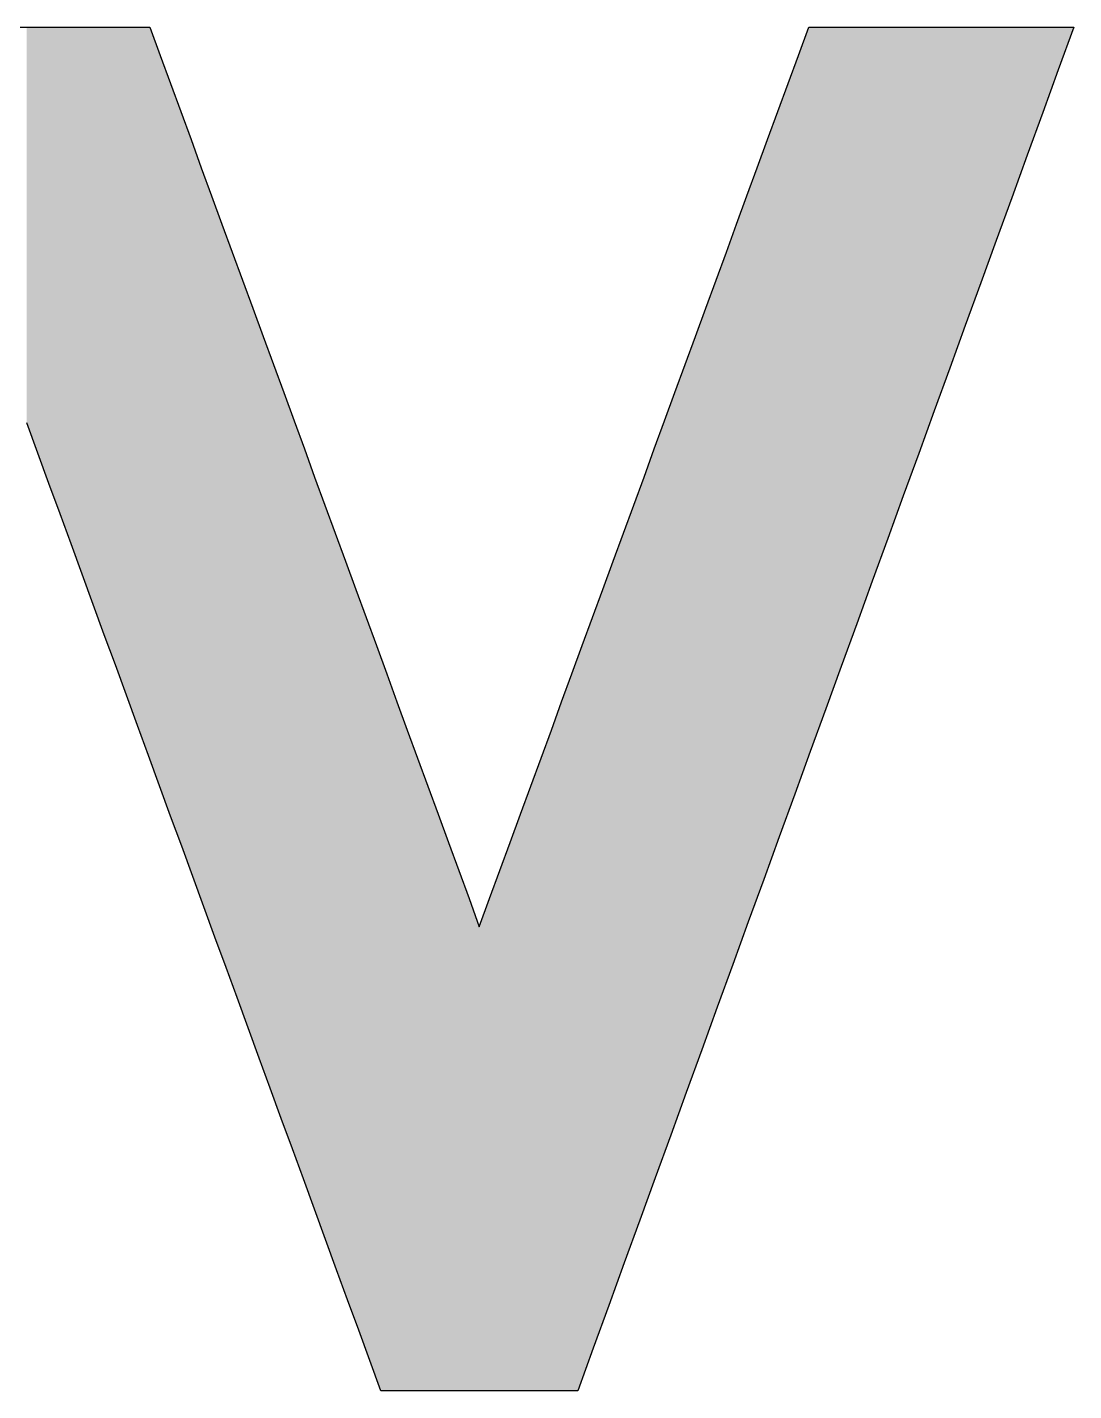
# Model space of a CAD drawing. Extents: x 0 to 109, y -64 to -42.
# Drawn here: x 37.71 to 50.98, y -61.5 to -44.22 of the extents above; entities that cross this region are included whole.
import ezdxf

# ---------------------------------------------------------------- set-up
doc = ezdxf.new("R2010")
doc.units = 0
doc.layers.add('LAYER_1', color=7, linetype='CONTINUOUS')

# ---------------------------------------------------------------- blocks, each defined once
blk = doc.blocks.new('*U4')
at = {"layer": 'LAYER_1', "color": 7}
for points in [[(37.704, -49.239), (37.704, -44.224), (37.715, -49.271)], [(37.715, -49.271), (37.715, -44.224), (37.812, -49.537)], [(37.812, -49.537), (37.812, -44.224), (37.844, -49.623)], [(37.844, -49.623), (37.844, -44.224), (37.909, -49.801)], [(37.909, -49.801), (37.909, -44.224), (37.984, -50.006)], [(37.984, -50.006), (37.984, -44.224), (38.006, -50.065)], [(38.006, -50.065), (38.006, -44.224), (38.103, -50.329)], [(38.103, -50.329), (38.103, -44.224), (38.125, -50.389)], [(38.125, -50.389), (38.125, -44.224), (38.199, -50.593)], [(38.199, -50.593), (38.199, -44.224), (38.265, -50.772)], [(38.265, -50.772), (38.265, -44.224), (38.296, -50.858)], [(38.296, -50.858), (38.296, -44.224), (38.393, -51.123)], [(38.393, -51.123), (38.393, -44.224), (38.405, -51.156)], [(38.405, -51.156), (38.405, -44.224), (38.489, -51.387)], [(38.489, -51.387), (38.489, -44.224), (38.545, -51.539)], [(38.545, -51.539), (38.545, -44.224), (38.586, -51.651)], [(38.586, -51.651), (38.586, -44.224), (38.683, -51.914)], [(38.683, -51.914), (38.683, -44.224), (38.686, -51.922)], [(38.686, -51.922), (38.686, -44.224), (38.779, -52.178)], [(38.779, -52.178), (38.779, -44.224), (38.826, -52.305)], [(38.826, -52.305), (38.826, -44.224), (38.876, -52.444)], [(38.876, -52.444), (38.876, -44.224), (38.966, -52.688)], [(38.966, -52.688), (38.966, -44.224), (38.974, -52.71)], [(38.974, -52.71), (38.974, -44.224), (39.07, -52.973)], [(39.07, -52.973), (39.07, -44.224), (39.106, -53.071)], [(39.106, -53.071), (39.106, -44.224), (39.167, -53.237)], [(39.167, -53.237), (39.167, -44.224), (39.247, -53.455)], [(39.247, -53.455), (39.247, -44.224), (39.264, -53.502)], [(39.264, -53.502), (39.264, -44.224), (39.387, -53.838)], [(47.616, -53.456), (47.485, -44.58), (47.616, -44.224)], [(39.387, -53.838), (39.387, -44.56), (39.394, -53.858)], [(39.394, -53.858), (39.394, -44.58), (39.524, -54.214)], [(47.485, -53.814), (47.438, -44.707), (47.485, -44.58)], [(47.438, -53.943), (47.354, -44.936), (47.438, -44.707)], [(39.524, -54.214), (39.524, -44.936), (39.527, -54.221)], [(39.527, -54.221), (39.527, -44.942), (39.655, -54.572)], [(47.354, -54.174), (47.242, -45.243), (47.354, -44.936)], [(47.242, -54.483), (47.224, -45.292), (47.242, -45.243)], [(39.655, -54.572), (39.655, -45.292), (39.667, -54.604)], [(39.667, -54.604), (39.667, -45.324), (39.786, -54.928)], [(47.224, -54.533), (47.094, -45.648), (47.224, -45.292)], [(39.786, -54.928), (39.786, -45.648), (39.808, -54.988)], [(39.808, -54.988), (39.808, -45.709), (39.916, -55.284)], [(47.046, -55.023), (46.963, -46.005), (47.046, -45.779)], [(47.094, -54.892), (47.046, -45.779), (47.094, -45.648)], [(39.916, -55.284), (39.916, -46.005), (39.948, -55.371)], [(39.948, -55.371), (39.948, -46.091), (40.047, -55.642)], [(46.963, -55.25), (46.85, -46.316), (46.963, -46.005)], [(40.047, -55.642), (40.047, -46.361), (40.088, -55.754)], [(40.088, -55.754), (40.088, -46.473), (40.177, -55.998)], [(46.833, -55.609), (46.702, -46.717), (46.833, -46.361)], [(46.85, -55.563), (46.833, -46.361), (46.85, -46.316)], [(40.177, -55.998), (40.177, -46.717), (40.229, -56.138)], [(46.702, -55.968), (46.653, -46.852), (46.702, -46.717)], [(40.229, -56.138), (40.229, -46.857), (40.308, -56.354)], [(46.653, -56.104), (46.572, -47.073), (46.653, -46.852)], [(40.308, -56.354), (40.308, -47.073), (40.369, -56.521)], [(46.572, -56.326), (46.456, -47.39), (46.572, -47.073)], [(40.369, -56.521), (40.369, -47.239), (40.438, -56.712)], [(40.438, -56.712), (40.438, -47.43), (40.509, -56.904)], [(46.441, -56.684), (46.311, -47.785), (46.441, -47.43)], [(46.456, -56.644), (46.441, -47.43), (46.456, -47.39)], [(40.509, -56.904), (40.509, -47.621), (40.569, -57.068)], [(40.569, -57.068), (40.569, -47.785), (40.649, -57.287)], [(46.311, -57.044), (46.26, -47.924), (46.311, -47.785)], [(40.649, -57.287), (40.649, -48.004), (40.699, -57.425)], [(46.26, -57.184), (46.18, -48.142), (46.26, -47.924)], [(40.699, -57.425), (40.699, -48.142), (40.789, -57.671)], [(46.18, -57.403), (46.063, -48.461), (46.18, -48.142)], [(40.789, -57.671), (40.789, -48.386), (40.83, -57.783)], [(40.83, -57.783), (40.83, -48.498), (40.93, -58.055)], [(46.05, -57.761), (45.919, -48.854), (46.05, -48.498)], [(46.063, -57.724), (46.05, -48.498), (46.063, -48.461)], [(40.93, -58.055), (40.93, -48.77), (40.96, -58.139)], [(40.96, -58.139), (40.96, -48.854), (41.07, -58.438)], [(45.919, -58.119), (45.867, -48.999), (45.919, -48.854)], [(45.867, -58.264), (45.789, -49.211), (45.867, -48.999)], [(41.07, -58.438), (41.07, -49.154), (41.091, -58.495)], [(41.091, -58.495), (41.091, -49.211), (41.21, -58.82)], [(45.789, -58.477), (45.67, -49.535), (45.789, -49.211)], [(41.21, -58.82), (41.21, -49.535), (41.222, -58.852)], [(41.222, -58.852), (41.222, -49.567), (41.351, -59.204)], [(45.658, -58.836), (45.528, -49.924), (45.658, -49.567)], [(45.67, -58.804), (45.658, -49.567), (45.67, -49.535)], [(41.351, -59.204), (41.351, -49.92), (41.352, -59.208)], [(41.352, -59.208), (41.352, -49.924), (41.482, -59.565)], [(45.528, -59.195), (45.474, -50.072), (45.528, -49.924)], [(45.474, -59.344), (45.397, -50.279), (45.474, -50.072)], [(41.482, -59.565), (41.482, -50.279), (41.491, -59.588)], [(45.397, -59.553), (45.277, -50.606), (45.397, -50.279)], [(41.491, -59.588), (41.491, -50.302), (41.613, -59.923)], [(45.277, -59.884), (45.267, -50.636), (45.277, -50.606)], [(41.613, -59.923), (41.613, -50.636), (41.631, -59.971)], [(41.631, -59.971), (41.631, -50.684), (41.744, -60.279)], [(45.267, -59.913), (45.136, -50.992), (45.267, -50.636)], [(41.744, -60.279), (41.744, -50.992), (41.771, -60.354)], [(41.771, -60.354), (41.771, -51.067), (41.874, -60.636)], [(45.081, -60.424), (45.006, -51.349), (45.081, -51.144)], [(45.136, -60.271), (45.081, -51.144), (45.136, -50.992)], [(41.874, -60.636), (41.874, -51.349), (41.911, -60.737)], [(41.911, -60.737), (41.911, -51.45), (42.004, -60.992)], [(45.006, -60.629), (44.884, -51.682), (45.006, -51.349)], [(42.004, -60.992), (42.004, -51.705), (42.052, -61.121)], [(42.052, -61.121), (42.052, -51.834), (42.135, -61.348)], [(44.875, -60.987), (44.745, -52.061), (44.875, -51.705)], [(44.884, -60.964), (44.875, -51.705), (44.884, -51.682)], [(42.135, -61.348), (42.135, -52.061), (42.192, -61.504)], [(44.745, -61.345), (44.688, -52.217), (44.745, -52.061)], [(44.688, -61.504), (44.614, -52.417), (44.688, -52.217)], [(44.609, -61.504), (44.531, -52.644), (44.609, -52.43)], [(44.614, -61.504), (44.609, -52.43), (44.614, -52.417)], [(44.531, -61.504), (44.484, -52.773), (44.531, -52.644)], [(44.453, -61.504), (44.375, -53.07), (44.453, -52.858)], [(44.484, -61.504), (44.453, -52.858), (44.484, -52.773)], [(44.354, -61.504), (44.298, -53.282), (44.354, -53.13)], [(44.375, -61.504), (44.354, -53.13), (44.375, -53.07)], [(44.298, -61.504), (44.223, -53.486), (44.298, -53.282)], [(44.22, -61.504), (44.142, -53.707), (44.22, -53.494)], [(44.223, -61.504), (44.22, -53.494), (44.223, -53.486)], [(44.142, -61.504), (44.092, -53.842), (44.142, -53.707)], [(44.092, -61.504), (44.063, -53.921), (44.092, -53.842)], [(44.063, -61.504), (43.985, -54.134), (44.063, -53.921)], [(43.962, -61.504), (43.908, -54.346), (43.962, -54.198)], [(43.985, -61.504), (43.962, -54.198), (43.985, -54.134)], [(43.908, -61.504), (43.832, -54.555), (43.908, -54.346)], [(43.83, -61.504), (43.752, -54.772), (43.83, -54.559)], [(43.832, -61.504), (43.83, -54.559), (43.832, -54.555)], [(43.752, -61.504), (43.701, -54.91), (43.752, -54.772)], [(43.701, -61.504), (43.674, -54.985), (43.701, -54.91)], [(43.674, -61.504), (43.596, -55.197), (43.674, -54.985)], [(43.57, -61.504), (43.518, -55.411), (43.57, -55.267)], [(43.596, -61.504), (43.57, -55.267), (43.596, -55.197)], [(43.518, -61.504), (43.44, -55.623), (43.518, -55.411)]]:
    blk.add_solid(points, dxfattribs=at)
at = {"layer": 'LAYER_1', "color": 7, "extrusion": (0, 0, -1)}
for points in [[(-37.715, -49.271), (-37.704, -44.224), (-37.715, -44.224)], [(-37.812, -49.537), (-37.715, -44.224), (-37.812, -44.224)], [(-37.844, -49.623), (-37.812, -44.224), (-37.844, -44.224)], [(-37.909, -49.801), (-37.844, -44.224), (-37.909, -44.224)], [(-37.984, -50.006), (-37.909, -44.224), (-37.984, -44.224)], [(-38.006, -50.065), (-37.984, -44.224), (-38.006, -44.224)], [(-38.103, -50.329), (-38.006, -44.224), (-38.103, -44.224)], [(-38.125, -50.389), (-38.103, -44.224), (-38.125, -44.224)], [(-38.199, -50.593), (-38.125, -44.224), (-38.199, -44.224)], [(-38.265, -50.772), (-38.199, -44.224), (-38.265, -44.224)], [(-38.296, -50.858), (-38.265, -44.224), (-38.296, -44.224)], [(-38.393, -51.123), (-38.296, -44.224), (-38.393, -44.224)], [(-38.405, -51.156), (-38.393, -44.224), (-38.405, -44.224)], [(-38.489, -51.387), (-38.405, -44.224), (-38.489, -44.224)], [(-38.545, -51.539), (-38.489, -44.224), (-38.545, -44.224)], [(-38.586, -51.651), (-38.545, -44.224), (-38.586, -44.224)], [(-38.683, -51.914), (-38.586, -44.224), (-38.683, -44.224)], [(-38.686, -51.922), (-38.683, -44.224), (-38.686, -44.224)], [(-38.779, -52.178), (-38.686, -44.224), (-38.779, -44.224)], [(-38.826, -52.305), (-38.779, -44.224), (-38.826, -44.224)], [(-38.876, -52.444), (-38.826, -44.224), (-38.876, -44.224)], [(-38.966, -52.688), (-38.876, -44.224), (-38.966, -44.224)], [(-38.974, -52.71), (-38.966, -44.224), (-38.974, -44.224)], [(-39.07, -52.973), (-38.974, -44.224), (-39.07, -44.224)], [(-39.106, -53.071), (-39.07, -44.224), (-39.106, -44.224)], [(-39.167, -53.237), (-39.106, -44.224), (-39.167, -44.224)], [(-39.247, -53.455), (-39.167, -44.224), (-39.247, -44.224)], [(-39.264, -53.502), (-39.247, -44.224), (-39.264, -44.224)], [(-39.387, -53.838), (-39.264, -44.224), (-39.387, -44.56)], [(-47.616, -53.456), (-47.616, -44.224), (-47.635, -53.403)], [(-47.635, -53.403), (-47.616, -44.224), (-47.635, -44.224)], [(-47.635, -53.403), (-47.635, -44.224), (-47.721, -53.167)], [(-47.721, -53.167), (-47.635, -44.224), (-47.721, -44.224)], [(-47.721, -53.167), (-47.721, -44.224), (-47.826, -52.879)], [(-47.826, -52.879), (-47.721, -44.224), (-47.826, -44.224)], [(-47.826, -52.879), (-47.826, -44.224), (-47.832, -52.863)], [(-47.832, -52.863), (-47.826, -44.224), (-47.832, -44.224)], [(-47.832, -52.863), (-47.832, -44.224), (-47.931, -52.592)], [(-47.931, -52.592), (-47.832, -44.224), (-47.931, -44.224)], [(-47.931, -52.592), (-47.931, -44.224), (-48.028, -52.324)], [(-48.028, -52.324), (-47.931, -44.224), (-48.028, -44.224)], [(-48.028, -52.324), (-48.028, -44.224), (-48.036, -52.304)], [(-48.036, -52.304), (-48.028, -44.224), (-48.036, -44.224)], [(-48.036, -52.304), (-48.036, -44.224), (-48.141, -52.015)], [(-48.141, -52.015), (-48.036, -44.224), (-48.141, -44.224)], [(-48.141, -52.015), (-48.141, -44.224), (-48.225, -51.784)], [(-48.225, -51.784), (-48.141, -44.224), (-48.225, -44.224)], [(-48.225, -51.784), (-48.225, -44.224), (-48.246, -51.726)], [(-48.246, -51.726), (-48.225, -44.224), (-48.246, -44.224)], [(-48.246, -51.726), (-48.246, -44.224), (-48.351, -51.438)], [(-48.351, -51.438), (-48.246, -44.224), (-48.351, -44.224)], [(-48.351, -51.438), (-48.351, -44.224), (-48.421, -51.244)], [(-48.421, -51.244), (-48.351, -44.224), (-48.421, -44.224)], [(-48.421, -51.244), (-48.421, -44.224), (-48.456, -51.149)], [(-48.456, -51.149), (-48.421, -44.224), (-48.456, -44.224)], [(-48.456, -51.149), (-48.456, -44.224), (-48.561, -50.86)], [(-48.561, -50.86), (-48.456, -44.224), (-48.561, -44.224)], [(-48.561, -50.86), (-48.561, -44.224), (-48.617, -50.704)], [(-48.617, -50.704), (-48.561, -44.224), (-48.617, -44.224)], [(-48.617, -50.704), (-48.617, -44.224), (-48.666, -50.571)], [(-48.666, -50.571), (-48.617, -44.224), (-48.666, -44.224)], [(-48.666, -50.571), (-48.666, -44.224), (-48.771, -50.282)], [(-48.771, -50.282), (-48.666, -44.224), (-48.771, -44.224)], [(-48.771, -50.282), (-48.771, -44.224), (-48.813, -50.164)], [(-48.813, -50.164), (-48.771, -44.224), (-48.813, -44.224)], [(-48.813, -50.164), (-48.813, -44.224), (-48.875, -49.994)], [(-48.875, -49.994), (-48.813, -44.224), (-48.875, -44.224)], [(-48.875, -49.994), (-48.875, -44.224), (-48.98, -49.706)], [(-48.98, -49.706), (-48.875, -44.224), (-48.98, -44.224)], [(-48.98, -49.706), (-48.98, -44.224), (-49.01, -49.624)], [(-49.01, -49.624), (-48.98, -44.224), (-49.01, -44.224)], [(-49.01, -49.624), (-49.01, -44.224), (-49.085, -49.418)], [(-49.085, -49.418), (-49.01, -44.224), (-49.085, -44.224)], [(-49.085, -49.418), (-49.085, -44.224), (-49.19, -49.13)], [(-49.19, -49.13), (-49.085, -44.224), (-49.19, -44.224)], [(-49.19, -49.13), (-49.19, -44.224), (-49.207, -49.084)], [(-49.207, -49.084), (-49.19, -44.224), (-49.207, -44.224)], [(-49.207, -49.084), (-49.207, -44.224), (-49.295, -48.841)], [(-49.295, -48.841), (-49.207, -44.224), (-49.295, -44.224)], [(-49.295, -48.841), (-49.295, -44.224), (-49.4, -48.552)], [(-49.4, -48.552), (-49.295, -44.224), (-49.4, -44.224)], [(-49.4, -48.552), (-49.4, -44.224), (-49.403, -48.544)], [(-49.403, -48.544), (-49.4, -44.224), (-49.403, -44.224)], [(-49.403, -48.544), (-49.403, -44.224), (-49.506, -48.262)], [(-49.506, -48.262), (-49.403, -44.224), (-49.506, -44.224)], [(-49.506, -48.262), (-49.506, -44.224), (-49.6, -48.004)], [(-49.6, -48.004), (-49.506, -44.224), (-49.6, -44.224)], [(-49.6, -48.004), (-49.6, -44.224), (-49.611, -47.973)], [(-49.611, -47.973), (-49.6, -44.224), (-49.611, -44.224)], [(-49.611, -47.973), (-49.611, -44.224), (-49.716, -47.685)], [(-49.716, -47.685), (-49.611, -44.224), (-49.716, -44.224)], [(-49.716, -47.685), (-49.716, -44.224), (-49.796, -47.464)], [(-49.796, -47.464), (-49.716, -44.224), (-49.796, -44.224)], [(-49.796, -47.464), (-49.796, -44.224), (-49.821, -47.397)], [(-49.821, -47.397), (-49.796, -44.224), (-49.821, -44.224)], [(-49.821, -47.397), (-49.821, -44.224), (-49.926, -47.109)], [(-49.926, -47.109), (-49.821, -44.224), (-49.926, -44.224)], [(-49.926, -47.109), (-49.926, -44.224), (-49.993, -46.924)], [(-49.993, -46.924), (-49.926, -44.224), (-49.993, -44.224)], [(-49.993, -46.924), (-49.993, -44.224), (-50.031, -46.82)], [(-50.031, -46.82), (-49.993, -44.224), (-50.031, -44.224)], [(-50.031, -46.82), (-50.031, -44.224), (-50.136, -46.532)], [(-50.136, -46.532), (-50.031, -44.224), (-50.136, -44.224)], [(-50.136, -46.532), (-50.136, -44.224), (-50.189, -46.384)], [(-50.189, -46.384), (-50.136, -44.224), (-50.189, -44.224)], [(-50.189, -46.384), (-50.189, -44.224), (-50.241, -46.243)], [(-50.241, -46.243), (-50.189, -44.224), (-50.241, -44.224)], [(-50.241, -46.243), (-50.241, -44.224), (-50.346, -45.954)], [(-50.346, -45.954), (-50.241, -44.224), (-50.346, -44.224)], [(-50.346, -45.954), (-50.346, -44.224), (-50.386, -45.844)], [(-50.386, -45.844), (-50.346, -44.224), (-50.386, -44.224)], [(-50.386, -45.844), (-50.386, -44.224), (-50.451, -45.666)], [(-50.451, -45.666), (-50.386, -44.224), (-50.451, -44.224)], [(-50.451, -45.666), (-50.451, -44.224), (-50.556, -45.377)], [(-50.556, -45.377), (-50.451, -44.224), (-50.556, -44.224)], [(-50.556, -45.377), (-50.556, -44.224), (-50.583, -45.304)], [(-50.583, -45.304), (-50.556, -44.224), (-50.583, -44.224)], [(-50.583, -45.304), (-50.583, -44.224), (-50.661, -45.089)], [(-50.661, -45.089), (-50.583, -44.224), (-50.661, -44.224)], [(-50.661, -45.089), (-50.661, -44.224), (-50.766, -44.801)], [(-50.766, -44.801), (-50.661, -44.224), (-50.766, -44.224)], [(-50.766, -44.801), (-50.766, -44.224), (-50.779, -44.764)], [(-50.779, -44.764), (-50.766, -44.224), (-50.779, -44.224)], [(-50.779, -44.764), (-50.779, -44.224), (-50.871, -44.512)], [(-50.871, -44.512), (-50.779, -44.224), (-50.871, -44.224)], [(-50.871, -44.512), (-50.871, -44.224), (-50.976, -44.224)], [(-39.394, -53.858), (-39.387, -44.56), (-39.394, -44.58)], [(-39.524, -54.214), (-39.394, -44.58), (-39.524, -44.936)], [(-47.485, -53.814), (-47.485, -44.58), (-47.616, -53.456)], [(-47.438, -53.943), (-47.438, -44.707), (-47.485, -53.814)], [(-39.527, -54.221), (-39.524, -44.936), (-39.527, -44.942)], [(-39.655, -54.572), (-39.527, -44.942), (-39.655, -45.292)], [(-47.354, -54.174), (-47.354, -44.936), (-47.438, -53.943)], [(-47.242, -54.483), (-47.242, -45.243), (-47.354, -54.174)], [(-39.667, -54.604), (-39.655, -45.292), (-39.667, -45.324)], [(-39.786, -54.928), (-39.667, -45.324), (-39.786, -45.648)], [(-47.224, -54.533), (-47.224, -45.292), (-47.242, -54.483)], [(-39.808, -54.988), (-39.786, -45.648), (-39.808, -45.709)], [(-39.916, -55.284), (-39.808, -45.709), (-39.916, -46.005)], [(-47.046, -55.023), (-47.046, -45.779), (-47.094, -54.892)], [(-47.094, -54.892), (-47.094, -45.648), (-47.224, -54.533)], [(-39.948, -55.371), (-39.916, -46.005), (-39.948, -46.091)], [(-40.047, -55.642), (-39.948, -46.091), (-40.047, -46.361)], [(-46.963, -55.25), (-46.963, -46.005), (-47.046, -55.023)], [(-40.088, -55.754), (-40.047, -46.361), (-40.088, -46.473)], [(-40.177, -55.998), (-40.088, -46.473), (-40.177, -46.717)], [(-46.833, -55.609), (-46.833, -46.361), (-46.85, -55.563)], [(-46.85, -55.563), (-46.85, -46.316), (-46.963, -55.25)], [(-40.229, -56.138), (-40.177, -46.717), (-40.229, -46.857)], [(-46.702, -55.968), (-46.702, -46.717), (-46.833, -55.609)], [(-40.308, -56.354), (-40.229, -46.857), (-40.308, -47.073)], [(-46.653, -56.104), (-46.653, -46.852), (-46.702, -55.968)], [(-40.369, -56.521), (-40.308, -47.073), (-40.369, -47.239)], [(-46.572, -56.326), (-46.572, -47.073), (-46.653, -56.104)], [(-40.438, -56.712), (-40.369, -47.239), (-40.438, -47.43)], [(-40.509, -56.904), (-40.438, -47.43), (-40.509, -47.621)], [(-46.441, -56.684), (-46.441, -47.43), (-46.456, -56.644)], [(-46.456, -56.644), (-46.456, -47.39), (-46.572, -56.326)], [(-40.569, -57.068), (-40.509, -47.621), (-40.569, -47.785)], [(-40.649, -57.287), (-40.569, -47.785), (-40.649, -48.004)], [(-46.311, -57.044), (-46.311, -47.785), (-46.441, -56.684)], [(-40.699, -57.425), (-40.649, -48.004), (-40.699, -48.142)], [(-46.26, -57.184), (-46.26, -47.924), (-46.311, -57.044)], [(-40.789, -57.671), (-40.699, -48.142), (-40.789, -48.386)], [(-46.18, -57.403), (-46.18, -48.142), (-46.26, -57.184)], [(-40.83, -57.783), (-40.789, -48.386), (-40.83, -48.498)], [(-40.93, -58.055), (-40.83, -48.498), (-40.93, -48.77)], [(-46.05, -57.761), (-46.05, -48.498), (-46.063, -57.724)], [(-46.063, -57.724), (-46.063, -48.461), (-46.18, -57.403)], [(-40.96, -58.139), (-40.93, -48.77), (-40.96, -48.854)], [(-41.07, -58.438), (-40.96, -48.854), (-41.07, -49.154)], [(-45.919, -58.119), (-45.919, -48.854), (-46.05, -57.761)], [(-45.867, -58.264), (-45.867, -48.999), (-45.919, -58.119)], [(-41.091, -58.495), (-41.07, -49.154), (-41.091, -49.211)], [(-41.21, -58.82), (-41.091, -49.211), (-41.21, -49.535)], [(-45.789, -58.477), (-45.789, -49.211), (-45.867, -58.264)], [(-41.222, -58.852), (-41.21, -49.535), (-41.222, -49.567)], [(-41.351, -59.204), (-41.222, -49.567), (-41.351, -49.92)], [(-45.658, -58.836), (-45.658, -49.567), (-45.67, -58.804)], [(-45.67, -58.804), (-45.67, -49.535), (-45.789, -58.477)], [(-41.352, -59.208), (-41.351, -49.92), (-41.352, -49.924)], [(-41.482, -59.565), (-41.352, -49.924), (-41.482, -50.279)], [(-45.528, -59.195), (-45.528, -49.924), (-45.658, -58.836)], [(-45.474, -59.344), (-45.474, -50.072), (-45.528, -59.195)], [(-41.491, -59.588), (-41.482, -50.279), (-41.491, -50.302)], [(-45.397, -59.553), (-45.397, -50.279), (-45.474, -59.344)], [(-41.613, -59.923), (-41.491, -50.302), (-41.613, -50.636)], [(-45.277, -59.884), (-45.277, -50.606), (-45.397, -59.553)], [(-41.631, -59.971), (-41.613, -50.636), (-41.631, -50.684)], [(-41.744, -60.279), (-41.631, -50.684), (-41.744, -50.992)], [(-45.267, -59.913), (-45.267, -50.636), (-45.277, -59.884)], [(-41.771, -60.354), (-41.744, -50.992), (-41.771, -51.067)], [(-41.874, -60.636), (-41.771, -51.067), (-41.874, -51.349)], [(-45.081, -60.424), (-45.081, -51.144), (-45.136, -60.271)], [(-45.136, -60.271), (-45.136, -50.992), (-45.267, -59.913)], [(-41.911, -60.737), (-41.874, -51.349), (-41.911, -51.45)], [(-42.004, -60.992), (-41.911, -51.45), (-42.004, -51.705)], [(-45.006, -60.629), (-45.006, -51.349), (-45.081, -60.424)], [(-42.052, -61.121), (-42.004, -51.705), (-42.052, -51.834)], [(-42.135, -61.348), (-42.052, -51.834), (-42.135, -52.061)], [(-44.875, -60.987), (-44.875, -51.705), (-44.884, -60.964)], [(-44.884, -60.964), (-44.884, -51.682), (-45.006, -60.629)], [(-42.192, -61.504), (-42.135, -52.061), (-42.192, -52.216)], [(-44.745, -61.345), (-44.745, -52.061), (-44.875, -60.987)], [(-42.192, -61.504), (-42.192, -52.216), (-42.266, -61.504)], [(-42.266, -61.504), (-42.192, -52.216), (-42.266, -52.417)], [(-44.688, -61.504), (-44.688, -52.217), (-44.745, -61.345)], [(-42.266, -61.504), (-42.266, -52.417), (-42.27, -61.504)], [(-42.27, -61.504), (-42.266, -52.417), (-42.27, -52.428)], [(-42.27, -61.504), (-42.27, -52.428), (-42.348, -61.504)], [(-42.348, -61.504), (-42.27, -52.428), (-42.348, -52.641)], [(-44.609, -61.504), (-44.609, -52.43), (-44.614, -61.504)], [(-44.614, -61.504), (-44.614, -52.417), (-44.688, -61.504)], [(-42.348, -61.504), (-42.348, -52.641), (-42.396, -61.504)], [(-42.396, -61.504), (-42.348, -52.641), (-42.396, -52.773)], [(-44.531, -61.504), (-44.531, -52.644), (-44.609, -61.504)], [(-42.396, -61.504), (-42.396, -52.773), (-42.426, -61.504)], [(-42.426, -61.504), (-42.396, -52.773), (-42.426, -52.855)], [(-42.426, -61.504), (-42.426, -52.855), (-42.504, -61.504)], [(-42.504, -61.504), (-42.426, -52.855), (-42.504, -53.068)], [(-44.453, -61.504), (-44.453, -52.858), (-44.484, -61.504)], [(-44.484, -61.504), (-44.484, -52.773), (-44.531, -61.504)], [(-42.504, -61.504), (-42.504, -53.068), (-42.526, -61.504)], [(-42.526, -61.504), (-42.504, -53.068), (-42.526, -53.13)], [(-42.526, -61.504), (-42.526, -53.13), (-42.582, -61.504)], [(-42.582, -61.504), (-42.526, -53.13), (-42.582, -53.282)], [(-44.354, -61.504), (-44.354, -53.13), (-44.375, -61.504)], [(-44.375, -61.504), (-44.375, -53.07), (-44.453, -61.504)], [(-42.582, -61.504), (-42.582, -53.282), (-42.657, -61.504)], [(-42.657, -61.504), (-42.582, -53.282), (-42.657, -53.486)], [(-44.298, -61.504), (-44.298, -53.282), (-44.354, -61.504)], [(-42.657, -61.504), (-42.657, -53.486), (-42.66, -61.504)], [(-42.66, -61.504), (-42.657, -53.486), (-42.66, -53.494)], [(-42.66, -61.504), (-42.66, -53.494), (-42.738, -61.504)], [(-42.738, -61.504), (-42.66, -53.494), (-42.738, -53.707)], [(-44.22, -61.504), (-44.22, -53.494), (-44.223, -61.504)], [(-44.223, -61.504), (-44.223, -53.486), (-44.298, -61.504)], [(-42.738, -61.504), (-42.738, -53.707), (-42.788, -61.504)], [(-42.788, -61.504), (-42.738, -53.707), (-42.788, -53.842)], [(-44.142, -61.504), (-44.142, -53.707), (-44.22, -61.504)], [(-42.788, -61.504), (-42.788, -53.842), (-42.816, -61.504)], [(-42.816, -61.504), (-42.788, -53.842), (-42.816, -53.919)], [(-44.092, -61.504), (-44.092, -53.842), (-44.142, -61.504)], [(-42.816, -61.504), (-42.816, -53.919), (-42.894, -61.504)], [(-42.894, -61.504), (-42.816, -53.919), (-42.894, -54.131)], [(-44.063, -61.504), (-44.063, -53.921), (-44.092, -61.504)], [(-42.894, -61.504), (-42.894, -54.131), (-42.918, -61.504)], [(-42.918, -61.504), (-42.894, -54.131), (-42.918, -54.198)], [(-42.918, -61.504), (-42.918, -54.198), (-42.972, -61.504)], [(-42.972, -61.504), (-42.918, -54.198), (-42.972, -54.345)], [(-43.962, -61.504), (-43.962, -54.198), (-43.985, -61.504)], [(-43.985, -61.504), (-43.985, -54.134), (-44.063, -61.504)], [(-42.972, -61.504), (-42.972, -54.345), (-43.048, -61.504)], [(-43.048, -61.504), (-42.972, -54.345), (-43.048, -54.555)], [(-43.908, -61.504), (-43.908, -54.346), (-43.962, -61.504)], [(-43.048, -61.504), (-43.048, -54.555), (-43.05, -61.504)], [(-43.05, -61.504), (-43.048, -54.555), (-43.05, -54.559)], [(-43.05, -61.504), (-43.05, -54.559), (-43.128, -61.504)], [(-43.128, -61.504), (-43.05, -54.559), (-43.128, -54.772)], [(-43.83, -61.504), (-43.83, -54.559), (-43.832, -61.504)], [(-43.832, -61.504), (-43.832, -54.555), (-43.908, -61.504)], [(-43.128, -61.504), (-43.128, -54.772), (-43.179, -61.504)], [(-43.179, -61.504), (-43.128, -54.772), (-43.179, -54.91)], [(-43.752, -61.504), (-43.752, -54.772), (-43.83, -61.504)], [(-43.179, -61.504), (-43.179, -54.91), (-43.206, -61.504)], [(-43.206, -61.504), (-43.179, -54.91), (-43.206, -54.985)], [(-43.701, -61.504), (-43.701, -54.91), (-43.752, -61.504)], [(-43.206, -61.504), (-43.206, -54.985), (-43.284, -61.504)], [(-43.284, -61.504), (-43.206, -54.985), (-43.284, -55.197)], [(-43.674, -61.504), (-43.674, -54.985), (-43.701, -61.504)], [(-43.284, -61.504), (-43.284, -55.197), (-43.31, -61.504)], [(-43.31, -61.504), (-43.284, -55.197), (-43.31, -55.267)], [(-43.31, -61.504), (-43.31, -55.267), (-43.362, -61.504)], [(-43.362, -61.504), (-43.31, -55.267), (-43.362, -55.411)], [(-43.57, -61.504), (-43.57, -55.267), (-43.596, -61.504)], [(-43.596, -61.504), (-43.596, -55.197), (-43.674, -61.504)], [(-43.362, -61.504), (-43.362, -55.411), (-43.44, -61.504)], [(-43.44, -61.504), (-43.362, -55.411), (-43.44, -55.623)], [(-43.518, -61.504), (-43.518, -55.411), (-43.57, -61.504)], [(-43.44, -61.504), (-43.44, -55.623), (-43.518, -61.504)]]:
    blk.add_solid(points, dxfattribs=at)
blk = doc.blocks.new('BLOCK_2')
at = {"layer": 'LAYER_1'}
for points in [[(47.616, -44.224), (47.721, -44.224), (47.826, -44.224), (47.931, -44.224), (48.036, -44.224), (48.141, -44.224), (48.246, -44.224), (48.351, -44.224), (48.456, -44.224), (48.561, -44.224), (48.666, -44.224), (48.771, -44.224), (48.875, -44.224), (48.98, -44.224), (49.085, -44.224), (49.19, -44.224), (49.295, -44.224), (49.4, -44.224), (49.506, -44.224), (49.611, -44.224), (49.716, -44.224), (49.821, -44.224), (49.926, -44.224), (50.031, -44.224), (50.136, -44.224), (50.241, -44.224), (50.346, -44.224), (50.451, -44.224), (50.556, -44.224), (50.661, -44.224), (50.766, -44.224), (50.871, -44.224), (50.976, -44.224), (50.779, -44.764), (50.583, -45.304), (50.386, -45.844), (50.189, -46.384), (49.993, -46.924), (49.796, -47.464), (49.6, -48.004), (49.403, -48.544), (49.207, -49.084), (49.01, -49.624), (48.813, -50.164), (48.617, -50.704), (48.421, -51.244), (48.225, -51.784), (48.028, -52.324), (47.832, -52.863), (47.635, -53.403), (47.438, -53.943), (47.242, -54.483), (47.046, -55.023), (46.85, -55.563), (46.653, -56.104), (46.456, -56.644), (46.26, -57.184), (46.063, -57.724), (45.867, -58.264), (45.67, -58.804), (45.474, -59.344), (45.277, -59.884), (45.081, -60.424), (44.884, -60.964), (44.688, -61.504), (44.609, -61.504), (44.531, -61.504), (44.453, -61.504), (44.375, -61.504), (44.298, -61.504), (44.22, -61.504), (44.142, -61.504), (44.063, -61.504), (43.985, -61.504), (43.908, -61.504), (43.83, -61.504), (43.752, -61.504), (43.674, -61.504), (43.596, -61.504), (43.518, -61.504), (43.44, -61.504), (43.362, -61.504), (43.284, -61.504), (43.206, -61.504), (43.128, -61.504), (43.05, -61.504), (42.972, -61.504), (42.894, -61.504), (42.816, -61.504), (42.738, -61.504), (42.66, -61.504), (42.582, -61.504), (42.504, -61.504), (42.426, -61.504), (42.348, -61.504), (42.27, -61.504), (42.192, -61.504), (42.052, -61.121), (41.911, -60.737), (41.771, -60.354), (41.631, -59.971), (41.491, -59.588), (41.351, -59.204), (41.21, -58.82), (41.07, -58.438), (40.93, -58.055), (40.789, -57.671), (40.649, -57.287), (40.509, -56.904), (40.369, -56.521), (40.229, -56.138), (40.088, -55.754), (39.948, -55.371), (39.808, -54.988), (39.667, -54.604), (39.527, -54.221), (39.387, -53.838), (39.247, -53.455), (39.106, -53.071), (38.966, -52.688), (38.826, -52.305), (38.686, -51.922), (38.545, -51.539), (38.405, -51.156), (38.265, -50.772), (38.125, -50.389), (37.984, -50.006), (37.844, -49.623), (37.704, -49.239)], [(37.618, -44.224), (37.715, -44.224), (37.812, -44.224), (37.909, -44.224), (38.006, -44.224), (38.103, -44.224), (38.199, -44.224), (38.296, -44.224), (38.393, -44.224), (38.489, -44.224), (38.586, -44.224), (38.683, -44.224), (38.779, -44.224), (38.876, -44.224), (38.974, -44.224), (39.07, -44.224), (39.167, -44.224), (39.264, -44.224), (39.394, -44.58), (39.524, -44.936), (39.655, -45.292), (39.786, -45.648), (39.916, -46.005), (40.047, -46.361), (40.177, -46.717), (40.308, -47.073), (40.438, -47.43), (40.569, -47.785), (40.699, -48.142), (40.83, -48.498), (40.96, -48.854), (41.091, -49.211), (41.222, -49.567), (41.352, -49.924), (41.482, -50.279), (41.613, -50.636), (41.744, -50.992), (41.874, -51.349), (42.004, -51.705), (42.135, -52.061), (42.266, -52.417), (42.396, -52.773), (42.526, -53.13), (42.657, -53.486), (42.788, -53.842), (42.918, -54.198), (43.048, -54.555), (43.179, -54.91), (43.31, -55.267), (43.44, -55.623), (43.57, -55.267), (43.701, -54.91), (43.832, -54.555), (43.962, -54.198), (44.092, -53.842), (44.223, -53.486), (44.354, -53.13), (44.484, -52.773), (44.614, -52.417), (44.745, -52.061), (44.875, -51.705), (45.006, -51.349), (45.136, -50.992), (45.267, -50.636), (45.397, -50.279), (45.528, -49.924), (45.658, -49.567), (45.789, -49.211), (45.919, -48.854), (46.05, -48.498), (46.18, -48.142), (46.311, -47.785), (46.441, -47.43), (46.572, -47.073), (46.702, -46.717), (46.833, -46.361), (46.963, -46.005), (47.094, -45.648), (47.224, -45.292), (47.354, -44.936), (47.485, -44.58), (47.616, -44.224)]]:
    blk.add_lwpolyline(points, dxfattribs=at)
at = {"layer": 'LAYER_1', "color": 7}
blk.add_blockref('*U4', (0, 0), dxfattribs=at)

msp = doc.modelspace()

# ---------------------------------------------------------------- block references
at = {"layer": 'LAYER_1'}
msp.add_blockref('BLOCK_2', (0, 0), dxfattribs=at)

doc.saveas('drawing.dxf')
